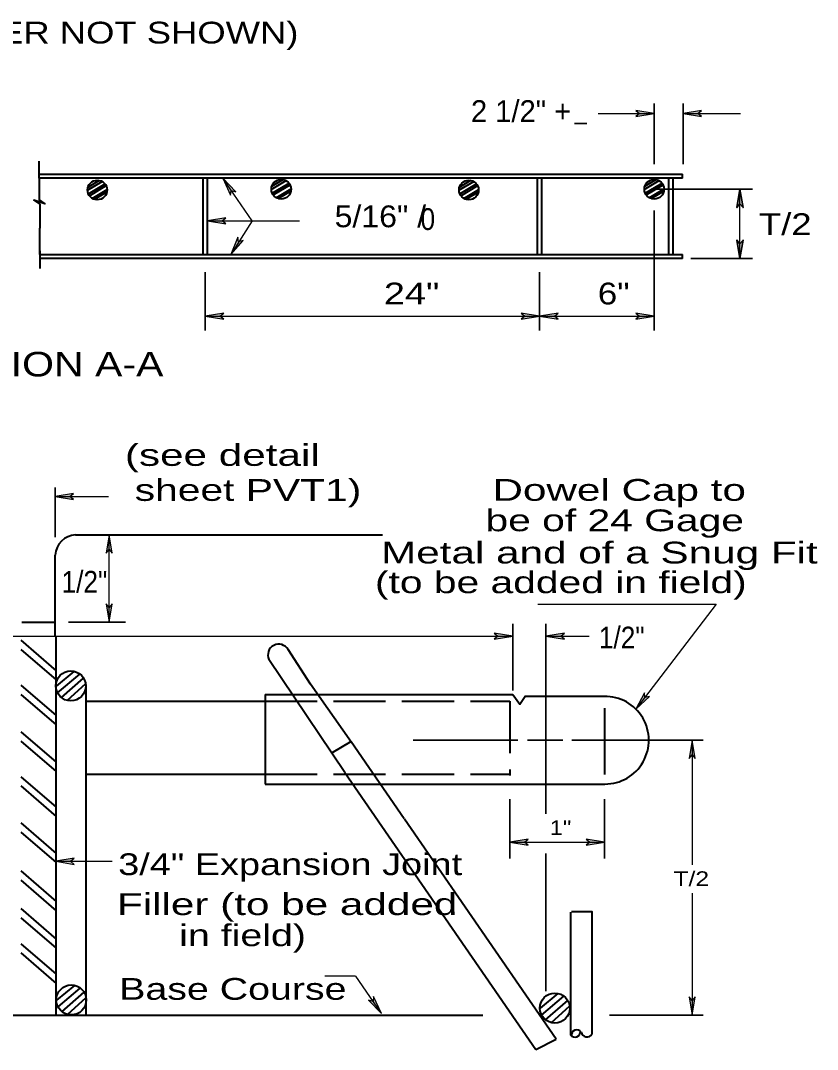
# Model space of a CAD drawing. Extents: x 36.9 to 72.2, y 19.2 to 41.2.
# Drawn here: x 56.25 to 61.12, y 28.46 to 34.75 of the extents above; entities that cross this region are included whole.
import ezdxf

# ---------------------------------------------------------------- set-up
doc = ezdxf.new("R2010")
doc.units = 0
doc.header["$LTSCALE"] = 0.053
doc.linetypes.add('LONG_DASHED', pattern=[7.5, 6, -1.5])
doc.linetypes.add('MEDIUM_DASHED', pattern=[4.5, 3, -1.5])
doc.layers.add('1', color=7, linetype='Continuous', lineweight=40)
doc.layers.add('61', color=7, linetype='Continuous', lineweight=25)
doc.layers.add('60', color=7, linetype='Continuous')

msp = doc.modelspace()

# ---------------------------------------------------------------- hatches: boundary and pattern name
at = {"layer": '61'}
for points in [[(60.12267, 34.18042), (60.01017, 34.19917), (60.03267, 34.18042), (60.01017, 34.16167)], [(60.29933, 34.18042), (60.41183, 34.16167), (60.38933, 34.18042), (60.41183, 34.19917)], [(57.48767, 33.78458), (57.53633, 33.6815), (57.53892, 33.71058), (57.56717, 33.70283)], [(60.6465, 33.71808), (60.62775, 33.60558), (60.6465, 33.62808), (60.66525, 33.60558)], [(57.39533, 33.52517), (57.50783, 33.50642), (57.48533, 33.52517), (57.50783, 33.54392)], [(57.53658, 33.31967), (57.61283, 33.4045), (57.58492, 33.39558), (57.58117, 33.42458)], [(60.6465, 33.29525), (60.66525, 33.40775), (60.6465, 33.38525), (60.62775, 33.40775)], [(57.38133, 32.94208), (57.49383, 32.92333), (57.47133, 32.94208), (57.49383, 32.96083)], [(59.423, 32.94208), (59.3105, 32.96083), (59.333, 32.94208), (59.3105, 32.92333)], [(59.423, 32.94208), (59.5355, 32.92333), (59.513, 32.94208), (59.5355, 32.96083)], [(60.12267, 32.94208), (60.01017, 32.96083), (60.03267, 32.94208), (60.01017, 32.92333)], [(56.46425, 31.84042), (56.57675, 31.82167), (56.55425, 31.84042), (56.57675, 31.85917)], [(56.79492, 31.60742), (56.77617, 31.49492), (56.79492, 31.51742), (56.81367, 31.49492)], [(56.79492, 31.07317), (56.81367, 31.18567), (56.79492, 31.16317), (56.77617, 31.18567)], [(59.2585, 30.98733), (59.146, 31.00608), (59.1685, 30.98733), (59.146, 30.96858)], [(59.46175, 30.98733), (59.57425, 30.96858), (59.55175, 30.98733), (59.57425, 31.00608)], [(60.011, 30.54142), (60.09425, 30.61942), (60.06567, 30.61292), (60.06442, 30.64217)], [(60.35467, 30.35167), (60.33592, 30.23917), (60.35467, 30.26167), (60.37342, 30.23917)], [(59.2405, 29.72842), (59.353, 29.70967), (59.3305, 29.72842), (59.353, 29.74717)], [(59.81975, 29.72842), (59.70725, 29.74717), (59.72975, 29.72842), (59.70725, 29.70967)], [(56.4685, 29.61208), (56.581, 29.59333), (56.5585, 29.61208), (56.581, 29.63083)], [(58.45725, 28.68217), (58.40892, 28.7855), (58.40617, 28.75625), (58.378, 28.76417)], [(60.35467, 28.67183), (60.37342, 28.78433), (60.35467, 28.76183), (60.33592, 28.78433)]]:
    msp.add_hatch(color=256, dxfattribs=at).paths.add_polyline_path(points)

# ---------------------------------------------------------------- linework, layer by layer
at = {"layer": '1'}
for p, q in [((56.36692, 33.78517), (56.36692, 33.89017)), ((56.36692, 33.80908), (60.2965, 33.80908)), ((60.2965, 33.78458), (56.36692, 33.78458)), ((56.36858, 33.7845), (56.36783, 33.78367)), ((56.66158, 33.71208), (56.752, 33.76608)), ((56.66158, 33.71208), (56.752, 33.76608)), ((56.66158, 33.71208), (56.752, 33.76608)), ((56.66158, 33.71208), (56.752, 33.76608)), ((56.66558, 33.73117), (56.73492, 33.77258)), ((56.66558, 33.73117), (56.73492, 33.77258)), ((56.66558, 33.73117), (56.73492, 33.77258)), ((57.36725, 33.78458), (57.36725, 33.31967)), ((57.39533, 33.31967), (57.39533, 33.78458)), ((57.7845, 33.71675), (57.87492, 33.77058)), ((57.7845, 33.71675), (57.87492, 33.77058)), ((57.7845, 33.71675), (57.87492, 33.77058)), ((57.7845, 33.71675), (57.87492, 33.77058)), ((57.7885, 33.73575), (57.85783, 33.77717)), ((57.7885, 33.73575), (57.85783, 33.77717)), ((57.7885, 33.73575), (57.85783, 33.77717)), ((57.79033, 33.69483), (57.89292, 33.75592)), ((57.79033, 33.69483), (57.89292, 33.75592)), ((57.79033, 33.69483), (57.89292, 33.75592)), ((57.79033, 33.69483), (57.89292, 33.75592)), ((58.93, 33.71208), (59.0205, 33.76608)), ((58.93, 33.71208), (59.0205, 33.76608)), ((58.93, 33.71208), (59.0205, 33.76608)), ((58.93, 33.71208), (59.0205, 33.76608)), ((58.93408, 33.73117), (59.00333, 33.77258)), ((58.93408, 33.73117), (59.00333, 33.77258)), ((58.93408, 33.73117), (59.00333, 33.77258)), ((59.40892, 33.78233), (59.40892, 33.31967)), ((59.437, 33.31967), (59.437, 33.78633)), ((60.06192, 33.71675), (60.15242, 33.77058)), ((60.06192, 33.71675), (60.15242, 33.77058)), ((60.06192, 33.71675), (60.15242, 33.77058)), ((60.06192, 33.71675), (60.15242, 33.77058)), ((60.066, 33.73575), (60.13525, 33.77717)), ((60.066, 33.73575), (60.13525, 33.77717)), ((60.066, 33.73575), (60.13525, 33.77717)), ((60.06775, 33.69483), (60.17033, 33.75592)), ((60.06775, 33.69483), (60.17033, 33.75592)), ((60.06775, 33.69483), (60.17033, 33.75592)), ((60.06775, 33.69483), (60.17033, 33.75592)), ((60.20967, 33.78458), (60.20967, 33.31967)), ((60.23767, 33.31967), (60.23767, 33.78458)), ((60.2965, 33.78458), (60.2965, 33.80908)), ((56.66742, 33.69017), (56.76992, 33.75133)), ((56.66742, 33.69017), (56.76992, 33.75133)), ((56.66742, 33.69017), (56.76992, 33.75133)), ((56.66742, 33.69017), (56.76992, 33.75133)), ((56.67383, 33.67817), (56.77708, 33.73983)), ((56.67383, 33.67817), (56.77708, 33.73983)), ((56.67383, 33.67817), (56.77708, 33.73983)), ((56.67383, 33.67817), (56.77708, 33.73983)), ((56.69158, 33.6615), (56.78333, 33.71625)), ((56.69158, 33.6615), (56.78333, 33.71625)), ((56.69158, 33.6615), (56.78333, 33.71625)), ((56.69158, 33.6615), (56.78333, 33.71625)), ((56.7045, 33.65625), (56.78267, 33.70292)), ((56.7045, 33.65625), (56.78267, 33.70292)), ((56.7045, 33.65625), (56.78267, 33.70292)), ((56.7045, 33.65625), (56.78267, 33.70292)), ((57.79675, 33.68283), (57.9, 33.74433)), ((57.79675, 33.68283), (57.9, 33.74433)), ((57.79675, 33.68283), (57.9, 33.74433)), ((57.79675, 33.68283), (57.9, 33.74433)), ((57.8145, 33.66608), (57.90625, 33.72083)), ((57.8145, 33.66608), (57.90625, 33.72083)), ((57.8145, 33.66608), (57.90625, 33.72083)), ((57.8145, 33.66608), (57.90625, 33.72083)), ((57.82742, 33.66083), (57.90567, 33.70758)), ((57.82742, 33.66083), (57.90567, 33.70758)), ((57.82742, 33.66083), (57.90567, 33.70758)), ((57.82742, 33.66083), (57.90567, 33.70758)), ((58.93583, 33.69017), (59.03842, 33.75133)), ((58.93583, 33.69017), (59.03842, 33.75133)), ((58.93583, 33.69017), (59.03842, 33.75133)), ((58.93583, 33.69017), (59.03842, 33.75133)), ((58.94233, 33.67817), (59.0455, 33.73983)), ((58.94233, 33.67817), (59.0455, 33.73983)), ((58.94233, 33.67817), (59.0455, 33.73983)), ((58.94233, 33.67817), (59.0455, 33.73983)), ((58.96, 33.6615), (59.05183, 33.71625)), ((58.96, 33.6615), (59.05183, 33.71625)), ((58.96, 33.6615), (59.05183, 33.71625)), ((58.96, 33.6615), (59.05183, 33.71625)), ((58.97292, 33.65625), (59.05117, 33.70292)), ((58.97292, 33.65625), (59.05117, 33.70292)), ((58.97292, 33.65625), (59.05117, 33.70292)), ((58.97292, 33.65625), (59.05117, 33.70292)), ((60.07425, 33.68283), (60.17742, 33.74433)), ((60.07425, 33.68283), (60.17742, 33.74433)), ((60.07425, 33.68283), (60.17742, 33.74433)), ((60.07425, 33.68283), (60.17742, 33.74433)), ((60.09192, 33.66608), (60.18375, 33.72083)), ((60.09192, 33.66608), (60.18375, 33.72083)), ((60.09192, 33.66608), (60.18375, 33.72083)), ((60.09192, 33.66608), (60.18375, 33.72083)), ((60.10492, 33.66083), (60.18308, 33.70758)), ((60.10492, 33.66083), (60.18308, 33.70758)), ((60.10492, 33.66083), (60.18308, 33.70758)), ((60.10492, 33.66083), (60.18308, 33.70758)), ((56.37092, 33.31967), (56.37092, 33.47908)), ((56.37092, 33.34142), (56.37092, 33.23342)), ((56.37092, 33.31967), (60.2965, 33.31967)), ((60.2965, 33.29525), (60.2965, 33.31967)), ((60.2965, 33.29525), (56.37233, 33.29525)), ((56.58925, 31.60742), (58.46425, 31.60742)), ((56.46425, 30.98242), (56.46425, 31.48242)), ((56.26133, 31.07317), (56.46425, 31.07317)), ((56.2545, 30.96233), (56.47017, 30.77608)), ((56.4685, 30.98133), (56.4685, 28.667)), ((56.2545, 30.906), (56.47017, 30.71975)), ((58.02333, 30.695), (57.88725, 30.90525)), ((58.23275, 30.15392), (57.77, 30.84475)), ((56.57925, 30.77192), (56.47083, 30.68192)), ((56.4795, 30.64108), (56.61542, 30.75567)), ((56.2545, 30.68825), (56.47017, 30.502)), ((56.503, 30.61183), (56.63858, 30.73042)), ((56.53725, 30.59383), (56.65125, 30.69792)), ((56.65192, 30.6835), (56.65192, 28.67167)), ((58.27425, 30.33767), (58.02333, 30.695)), ((56.2545, 30.63192), (56.47017, 30.44567)), ((57.7465, 30.63125), (57.7465, 30.08392)), ((57.7465, 30.63125), (57.913, 30.63125)), ((58.06808, 30.63125), (59.2585, 30.63125)), ((56.65192, 30.59042), (57.74817, 30.59042)), ((59.81975, 30.54767), (59.81975, 30.14133)), ((56.2545, 30.403), (56.47017, 30.21675)), ((56.2545, 30.34667), (56.47017, 30.16042)), ((58.15325, 30.27558), (58.27483, 30.34508)), ((58.59683, 29.87125), (58.272, 30.34208)), ((56.2545, 30.12892), (56.47017, 29.94267)), ((56.65192, 30.1445), (57.74958, 30.1445)), ((58.23275, 30.15392), (59.39925, 28.46267)), ((56.2545, 30.07267), (56.47017, 29.88642)), ((57.7465, 30.08392), (58.281, 30.08392)), ((58.45008, 30.08392), (59.82217, 30.08392)), ((59.52425, 28.52517), (58.59733, 29.86917)), ((56.2545, 29.8465), (56.47017, 29.66025)), ((56.2545, 29.79017), (56.47017, 29.60392)), ((56.2545, 29.55292), (56.47017, 29.36667)), ((56.2545, 29.49658), (56.47017, 29.31033)), ((56.2545, 29.3235), (56.47017, 29.13725)), ((59.61175, 29.30042), (59.61175, 28.55042)), ((56.2545, 29.26717), (56.47017, 29.08092)), ((56.2545, 29.10817), (56.47017, 28.92192)), ((56.2545, 29.05192), (56.47017, 28.86567)), ((56.58225, 28.85325), (56.47375, 28.76333)), ((56.4825, 28.72242), (56.61833, 28.837)), ((56.50592, 28.69317), (56.6415, 28.81175)), ((59.53508, 28.80375), (59.42667, 28.71383)), ((56.54025, 28.67517), (56.65425, 28.77933)), ((59.43533, 28.67292), (59.57125, 28.7875)), ((59.45875, 28.64367), (59.59442, 28.76225)), ((59.49308, 28.62567), (59.60708, 28.72983)), ((53.54625, 28.67183), (59.07675, 28.67183)), ((59.39925, 28.46267), (59.52425, 28.52517))]:
    msp.add_line(p, q, dxfattribs=at)
at = {"layer": '1', "linetype": 'LONG_DASHED'}
for p, q in [((57.913, 30.63125), (58.06808, 30.63125)), ((57.7465, 30.59042), (59.2405, 30.59042)), ((59.2405, 30.59042), (59.2405, 30.13667)), ((57.7465, 30.1445), (59.24217, 30.1445)), ((58.281, 30.08392), (58.45008, 30.08392))]:
    msp.add_line(p, q, dxfattribs=at)
at = {"layer": '1'}
for points in [[(56.36692, 33.78517), (56.36692, 33.65308), (56.40192, 33.62883), (56.33458, 33.65175), (56.37092, 33.62617), (56.37092, 33.47908)], [(59.2585, 30.63125), (59.3015, 30.5715), (59.33492, 30.62167), (59.81742, 30.62167)], [(59.61767, 29.30625), (59.74267, 29.30625), (59.74267, 28.55625)]]:
    msp.add_lwpolyline(points, dxfattribs=at)
for centre, radius in [((56.72232, 33.71346), 0.06), ((56.72232, 33.71346), 0.06), ((56.72232, 33.71346), 0.06), ((56.72232, 33.71346), 0.06), ((56.72232, 33.71346), 0.06), ((57.84526, 33.71805), 0.06), ((57.84526, 33.71805), 0.06), ((57.84526, 33.71805), 0.06), ((57.84526, 33.71805), 0.06), ((57.84526, 33.71805), 0.06), ((58.99079, 33.71346), 0.06), ((58.99079, 33.71346), 0.06), ((58.99079, 33.71346), 0.06), ((60.12273, 33.71805), 0.06), ((60.12273, 33.71805), 0.06), ((60.12273, 33.71805), 0.06), ((60.12273, 33.71805), 0.06), ((56.56048, 30.68352), 0.09144), ((56.56342, 28.7649), 0.09144), ((59.51629, 28.7154), 0.09144)]:
    msp.add_circle(centre, radius, dxfattribs=at)
for centre, radius, start, end in [((56.59604, 31.47583), 0.13106, 92.96281, 177.12269), ((57.82992, 30.87252), 0.06605, 29.73817, 204.82935), ((59.82217, 30.35165), 0.26769, 270, 91.00764), ((59.63832, 28.57215), 0.0343, 219.35451, 1.95425), ((59.64993, 28.54935), 0.03299, 34.72804, 187.38497), ((59.71207, 28.57446), 0.0356, 190.22449, 329.26187)]:
    msp.add_arc(centre, radius, start, end, dxfattribs=at)
at = {"layer": '61', "lineweight": 35}
for p, q in [((60.12267, 34.24183), (60.12267, 33.87083)), ((60.29933, 34.24183), (60.29933, 33.87083)), ((60.12267, 33.71808), (60.72342, 33.71808)), ((60.12267, 33.58733), (60.12267, 32.85433)), ((60.34725, 33.29525), (60.72342, 33.29525)), ((57.38133, 33.21225), (57.38133, 32.85433)), ((59.423, 33.21225), (59.423, 32.85433)), ((56.46425, 31.8965), (56.46425, 31.59167)), ((56.54725, 31.07317), (56.89433, 31.07317)), ((59.2585, 31.06325), (59.2585, 30.65508)), ((59.46175, 31.06325), (59.46175, 29.902)), ((58.65075, 30.35167), (59.28975, 30.35167)), ((59.34825, 30.35167), (59.56533, 30.35167)), ((59.61967, 30.35167), (60.4215, 30.35167)), ((59.2405, 29.99058), (59.2405, 29.62983)), ((59.81975, 29.99058), (59.81975, 29.62983)), ((59.46175, 29.65975), (59.46175, 28.81917)), ((59.84933, 28.67183), (60.4215, 28.67183))]:
    msp.add_line(p, q, dxfattribs=at)
at = {"layer": '61'}
for p, q in [((59.77958, 34.18042), (60.12267, 34.18042)), ((60.29933, 34.18042), (60.65067, 34.18042)), ((57.66742, 33.52517), (57.48767, 33.78458)), ((60.6465, 33.29525), (60.6465, 33.71808)), ((57.66742, 33.52517), (57.95717, 33.52517)), ((56.46425, 31.84042), (56.79125, 31.84042)), ((56.79492, 31.07317), (56.79492, 31.60742)), ((53.36717, 30.98733), (59.2585, 30.98733)), ((59.46175, 30.98733), (59.7265, 30.98733)), ((60.35467, 30.35167), (60.35467, 29.58942)), ((59.2405, 29.72842), (59.81975, 29.72842)), ((56.4685, 29.61208), (56.8125, 29.61208)), ((60.35467, 29.41817), (60.35467, 28.67183)), ((58.1115, 28.9115), (58.299, 28.9115)), ((58.29892, 28.90983), (58.45208, 28.68742))]:
    msp.add_line(p, q, dxfattribs=at)
at = {"layer": '61', "linetype": 'MEDIUM_DASHED', "lineweight": 35}
msp.add_line((59.63608, 34.11883), (59.71108, 34.11883), dxfattribs=at)
at = {"layer": '61'}
for points in [[(60.12267, 34.18042), (60.01017, 34.19917), (60.03267, 34.18042), (60.01017, 34.16167)], [(60.29933, 34.18042), (60.41183, 34.16167), (60.38933, 34.18042), (60.41183, 34.19917)], [(57.48767, 33.78458), (57.53633, 33.6815), (57.53892, 33.71058), (57.56717, 33.70283)], [(57.39533, 33.52517), (57.50783, 33.50642), (57.48533, 33.52517), (57.50783, 33.54392)], [(57.53658, 33.31967), (57.61283, 33.4045), (57.58492, 33.39558), (57.58117, 33.42458)], [(57.38133, 32.94208), (57.49383, 32.92333), (57.47133, 32.94208), (57.49383, 32.96083)], [(59.423, 32.94208), (59.3105, 32.96083), (59.333, 32.94208), (59.3105, 32.92333)], [(59.423, 32.94208), (59.5355, 32.92333), (59.513, 32.94208), (59.5355, 32.96083)], [(60.12267, 32.94208), (60.01017, 32.96083), (60.03267, 32.94208), (60.01017, 32.92333)], [(56.46425, 31.84042), (56.57675, 31.82167), (56.55425, 31.84042), (56.57675, 31.85917)], [(56.79492, 31.60742), (56.77617, 31.49492), (56.79492, 31.51742), (56.81367, 31.49492)], [(56.79492, 31.07317), (56.81367, 31.18567), (56.79492, 31.16317), (56.77617, 31.18567)], [(59.2585, 30.98733), (59.146, 31.00608), (59.1685, 30.98733), (59.146, 30.96858)], [(59.46175, 30.98733), (59.57425, 30.96858), (59.55175, 30.98733), (59.57425, 31.00608)], [(60.011, 30.54142), (60.09425, 30.61942), (60.06567, 30.61292), (60.06442, 30.64217)], [(60.35467, 30.35167), (60.33592, 30.23917), (60.35467, 30.26167), (60.37342, 30.23917)], [(59.2405, 29.72842), (59.353, 29.70967), (59.3305, 29.72842), (59.353, 29.74717)], [(59.81975, 29.72842), (59.70725, 29.74717), (59.72975, 29.72842), (59.70725, 29.70967)], [(56.4685, 29.61208), (56.581, 29.59333), (56.5585, 29.61208), (56.581, 29.63083)], [(58.45725, 28.68217), (58.40892, 28.7855), (58.40617, 28.75625), (58.378, 28.76417)], [(60.35467, 28.67183), (60.37342, 28.78433), (60.35467, 28.76183), (60.33592, 28.78433)]]:
    msp.add_lwpolyline(points, close=True, dxfattribs=at)
at = {"layer": '61', "lineweight": 35}
for points in [[(60.6465, 33.71808), (60.62775, 33.60558), (60.6465, 33.62808), (60.66525, 33.60558)], [(60.6465, 33.29525), (60.66525, 33.40775), (60.6465, 33.38525), (60.62775, 33.40775)]]:
    msp.add_lwpolyline(points, close=True, dxfattribs=at)
at = {"layer": '61'}
for points in [[(57.39533, 33.52517), (57.66742, 33.52517), (57.53658, 33.31967)], [(57.38133, 32.94208), (59.423, 32.94208), (60.12267, 32.94208)], [(59.4125, 31.18192), (60.50075, 31.18192), (60.011, 30.54142)]]:
    msp.add_lwpolyline(points, dxfattribs=at)

# ---------------------------------------------------------------- texts
at = {"layer": '1', "width": 0.9}
msp.add_text('0', height=0.133, dxfattribs=at).set_placement((58.69608, 33.469))
at = {"layer": '60'}
for s, height, width, p in [('(JOINT FILLER NOT SHOWN)', 0.133, 1.25, (54.89967, 34.60825)), ('5/16" / ', 0.133, 1.1, (58.17117, 33.48583)), ('T/2', 0.133, 1.25, (60.76225, 33.438)), ('24"', 0.133, 1.3, (58.47192, 33.01433)), ('6"', 0.133, 1.2, (59.77817, 33.01433)), ('SECTION A-A', 0.15, 1.25, (55.52417, 32.57433)), ('(see detail ', 0.133, 1.45, (56.89058, 32.02783)), (' sheet PVT1)', 0.133, 1.4, (56.88133, 31.81392)), ('Dowel Cap to', 0.133, 1.45, (59.13492, 31.81458)), (' be of 24 Gage', 0.133, 1.4, (59.02333, 31.62858)), ('Metal and of a Snug Fit ', 0.133, 1.45, (58.45483, 31.4315)), ('1/2"', 0.133, 0.9, (56.50392, 31.25317)), ('(to be added in field)', 0.133, 1.4, (58.41742, 31.25025)), ('1/2"', 0.133, 0.9, (59.78483, 30.91258)), ('1"', 0.09, 1.2, (59.485, 29.7725)), ('3/4" Expansion Joint', 0.133, 1.3, (56.84975, 29.52758)), ('T/2', 0.09, 1.25, (60.24042, 29.46067)), ('Filler (to be added', 0.133, 1.45, (56.84208, 29.28367)), ('in field)', 0.133, 1.35, (57.22225, 29.09375)), ('Base Course', 0.133, 1.35, (56.85575, 28.766))]:
    msp.add_text(s, height=height, dxfattribs=dict(at, width=width)).set_placement(p)
msp.add_text('2 1/2" +', height=0.133, dxfattribs=at).set_placement((59.00383, 34.12875))

doc.saveas('drawing.dxf')
